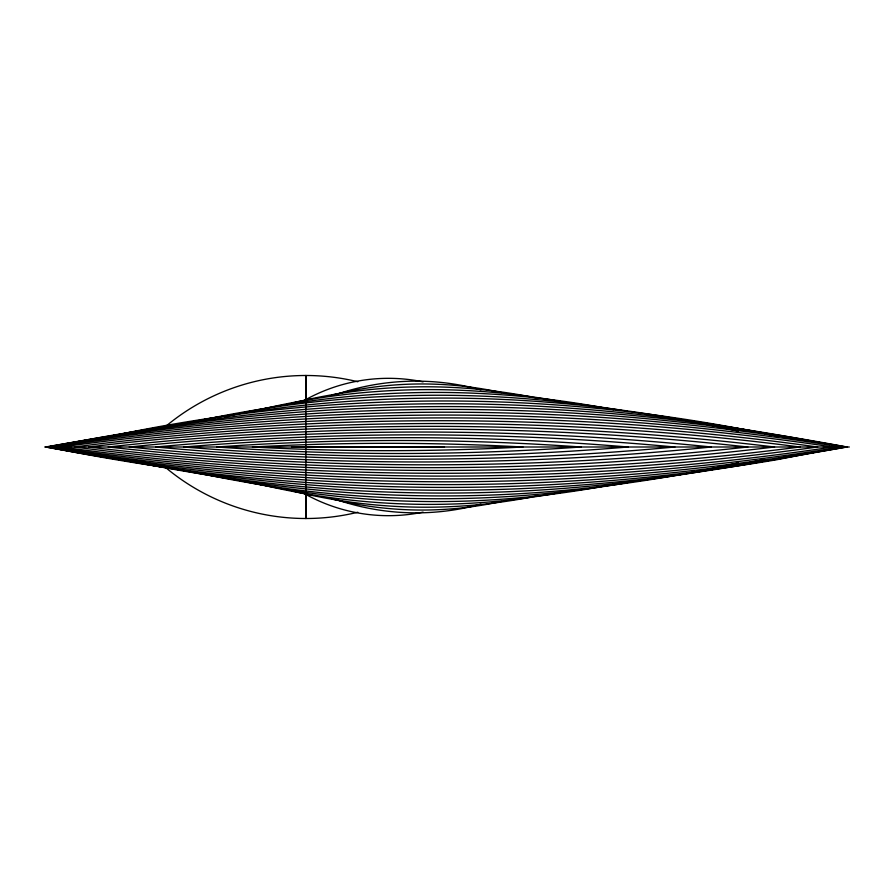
<?xml version="1.0" encoding="UTF-8"?>
<svg xmlns="http://www.w3.org/2000/svg" width="894" height="894" viewBox="0 0 894 894"><rect width="100%" height="100%" fill="white"/><g stroke="black" fill="none" stroke-linecap="round" stroke-linejoin="round"><path stroke-width="1.34" d="M835.074 448.33L776.696 459.751A1965.638 1946.216 -4.2 0 1 50.433 447.492M44.7 447L849.3 447M46.98 447.212A2145.566 2133.855 -0.6 0 0 780.753 458.611L846.774 447A2144.237 2143.365 -8.3 0 0 46.946 447L49.282 447.402M305.893 401.629L305.893 375.502L305.893 518.498L305.893 492.37M764.884 459.337A1546.743 1546.743 0 0 1 114.331 457.616M57.473 445.614A1952.686 1949.78 4.3 0 1 60.189 445.067M62.893 444.519A1952.686 1949.78 4.3 0 1 829.666 444.519M832.381 445.067A1952.686 1949.78 4.3 0 1 835.097 445.614M134.916 433.981A1335.681 1335.681 0 0 1 738.209 431.199M738.209 462.801A1335.681 1335.681 0 0 1 134.916 460.019M162.976 428.718A218.494 218.494 0 0 1 357.79 381.749M357.79 512.251A218.494 218.494 0 0 1 162.976 465.282M444.497 447A513.022 1.151 0 0 1 291.701 447M304.373 400.378A171.346 171.346 0 0 1 423.097 381.861M336.58 394.355A245.951 245.951 0 0 1 480.916 389.84M332.177 395.014A371.748 371.703 -34.8 0 1 501.512 392.533M291.299 403.339A554.336 554.336 0 0 1 531.058 396.88M533.729 397.394A554.336 554.336 0 0 1 536.389 397.931M249.918 412.123A728.766 728.766 0 0 1 253.952 411.106M256.645 410.447A728.766 728.766 0 0 1 549.743 399.562M552.481 400.031A728.766 728.766 0 0 1 555.219 400.501M557.945 400.981A728.766 728.766 0 0 1 560.672 401.473M224.785 416.816A925.603 925.603 0 0 1 608.222 408.614M610.904 409.128A925.603 925.603 0 0 1 613.575 409.642M184.265 423.991A1124.261 1118.573 6.3 0 1 189.707 422.75M196.512 421.242A1124.261 1118.573 6.3 0 1 622.19 410.458M624.94 410.916A1124.261 1118.573 6.3 0 1 627.689 411.385M101.089 438.306A1564.746 1534.942 4.9 0 1 778.495 436.473M95.524 439.144A1739.69 1730.181 -9.9 0 1 791.447 438.317M800.968 454.029A1754.777 1754.777 0 0 1 95.591 454.856M423.097 512.139A171.346 171.346 0 0 1 304.373 493.622M480.916 504.16A245.951 245.951 0 0 1 336.58 499.645M536.389 496.069A554.336 554.336 0 0 1 533.729 496.606M531.058 497.12A554.336 554.336 0 0 1 291.299 490.661M501.512 501.467A371.759 371.725 34.4 0 1 332.188 498.997M560.672 492.527A728.766 728.766 0 0 1 557.945 493.019M555.219 493.499A728.766 728.766 0 0 1 552.481 493.969M549.743 494.438A728.766 728.766 0 0 1 256.645 483.553M253.952 482.894A728.766 728.766 0 0 1 249.918 481.877M613.575 484.358A925.603 925.603 0 0 1 610.904 484.872M608.222 485.386A925.603 925.603 0 0 1 224.785 477.184M627.968 482.615A1125.747 1125.747 0 0 1 625.219 483.084M622.481 483.542A1125.747 1125.747 0 0 1 205.709 474.513M846.696 447A2323.35 2323.35 0 0 0 45.605 447A2323.35 2323.35 0 0 0 846.696 447M832.672 447A2621.878 2621.878 0 0 0 53.472 447A2621.878 2621.878 0 0 0 832.672 447M799.851 447A2815.921 2815.921 0 0 0 74.314 447A2815.921 2815.921 0 0 0 799.851 447M747.652 447A2876.244 2876.244 0 0 0 108.252 447A2876.244 2876.244 0 0 0 747.652 447M674.679 447A2776.798 2776.798 0 0 0 155.858 447A2776.798 2776.798 0 0 0 674.679 447M580.821 447A2551.241 2551.241 0 0 0 216.806 447A2551.241 2551.241 0 0 0 580.821 447M711.345 447A2837.556 2837.556 0 0 0 129.272 447A2837.556 2837.556 0 0 0 711.345 447M627.957 447A2648.531 2648.531 0 0 0 183.918 447A2648.531 2648.531 0 0 0 627.957 447M522.722 447A2484.091 2484.091 0 0 0 252.421 447A2484.091 2484.091 0 0 0 522.722 447M841.612 447A2482.761 2482.761 0 0 0 47.818 447A2482.761 2482.761 0 0 0 841.612 447M817.574 447A2730.03 2730.03 0 0 0 61.697 447A2730.03 2730.03 0 0 0 817.574 447M774.506 447A2859.046 2859.046 0 0 0 88.595 447A2859.046 2859.046 0 0 0 774.506 447"/></g></svg>
